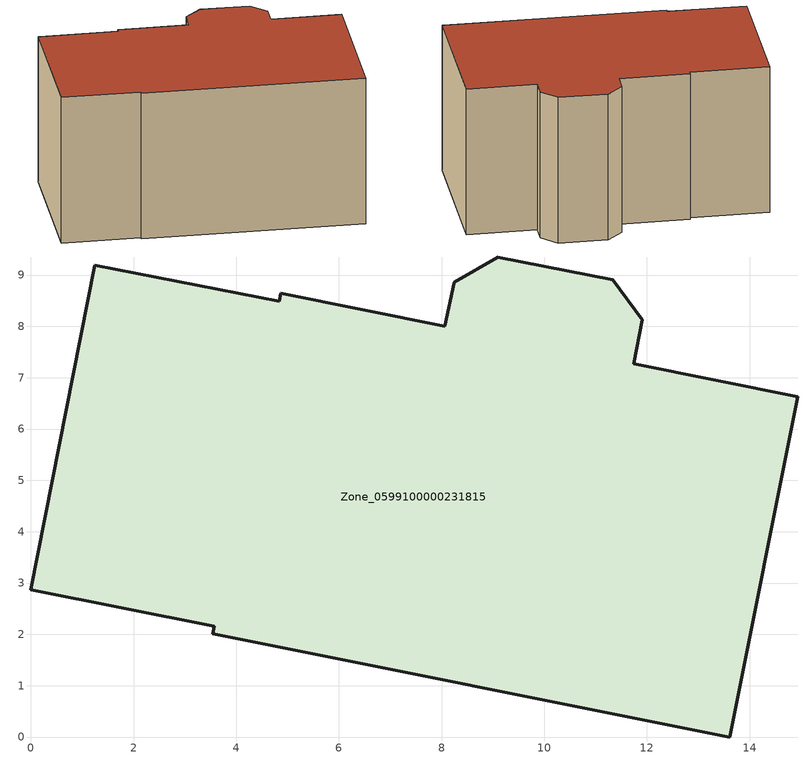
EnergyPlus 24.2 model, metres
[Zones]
Zone_0599100000231815
 floor ground (C_G): 3.57,2.16 0,2.87 1.24,9.19 4.83,8.49 4.86,8.64 8.06,8 8.24,8.86 9.09,9.35 11.33,8.91 11.91,8.13 11.74,7.27 14.93,6.63 13.61,0 3.54,2.01 z0
 wall outside (C_F): 11.74,7.27 11.91,8.13 11.33,8.91 9.09,9.35 8.24,8.86 8.06,8 4.86,8.64 4.83,8.49 1.24,9.19 0,2.87 3.57,2.16 3.54,2.01 13.61,0 14.93,6.63 11.74,7.27 z0:7.29
 roof outside (C_R): 3.54,2.01 13.61,0 14.93,6.63 11.74,7.27 11.91,8.13 11.33,8.91 9.09,9.35 8.24,8.86 8.06,8 4.86,8.64 4.83,8.49 1.24,9.19 0,2.87 3.57,2.16 z7.29
[BUILDING]
Pand.0599100000231815: North Axis=0; Terrain=City; Loads Convergence Tolerance Value=0.04; Temperature Convergence Tolerance Value=0.4; Solar Distribution=FullExterior; Maximum Number of Warmup Days=25; Minimum Number of Warmup Days=1
[Site:Location]
Rotterdam.The.Hague.AP_ZH_NLD Design_Conditions: Latitude=51.96; Longitude=4.45; Time Zone=1; Elevation=-4.5
[SITE:GROUNDTEMPERATURE:BUILDINGSURFACE]
18, 18, 18, 18, 18, 18, 18, 18, 18, 18, 18, 18
[MATERIAL] Thermal Absorptance=0.9; Solar Absorptance=0.7; Visible Absorptance=0.7
Name | Roughness | Thickness | Conductivity | Density | Specific Heat
G.D.1965 | MediumSmooth | 0.15 | 1 | 540 | 1210
F.D.1965 | Rough | 0.3 | 0.857143 | 1920 | 840
R.D.1965 | MediumRough | 0.2 | 0.08 | 1500 | 1000
[CONSTRUCTION]
C_G: G.D.1965
C_F: F.D.1965
C_R: R.D.1965
[ZONE]
Zone_0599100000231815: Type=1; Multiplier=1; Ceiling Height=Autocalculate; Volume=Autocalculate; Floor Area=autocalculate; Part of Total Floor Area=Yes
[ZONEINFILTRATION:DESIGNFLOWRATE]
Infil_Zone_0599100000231815: Zone or ZoneList or Space or SpaceList=Zone_0599100000231815; Schedule=AlwaysOn; Design Flow Rate Calculation Method=Flow/Area; Flow Rate per Floor Area=0.0042; Constant Term Coefficient=1; Temperature Term Coefficient=0; Velocity Term Coefficient=0; Velocity Squared Term Coefficient=0
[HVACTEMPLATE:ZONE:IDEALLOADSAIRSYSTEM]
Zone_0599100000231815: Maximum Heating Supply Air Temperature=50; Minimum Cooling Supply Air Temperature=13; Maximum Heating Supply Air Humidity Ratio=0.0156; Minimum Cooling Supply Air Humidity Ratio=0.0077; Heating Limit=NoLimit; Cooling Limit=NoLimit; Dehumidification Control Type=ConstantSensibleHeatRatio; Cooling Sensible Heat Ratio=0.7; Dehumidification Setpoint=60; Humidification Control Type=None; Humidification Setpoint=30; Outdoor Air Method=None; Outdoor Air Flow Rate per Person=0.00944; Outdoor Air Flow Rate per Zone Floor Area=0; Outdoor Air Flow Rate per Zone=0; Demand Controlled Ventilation Type=None; Outdoor Air Economizer Type=NoEconomizer; Heat Recovery Type=None; Sensible Heat Recovery Effectiveness=0.7; Latent Heat Recovery Effectiveness=0.65
[ZONECONTROL:THERMOSTAT]
ThermostatControl_Zone_0599100000231815: Zone or ZoneList=Zone_0599100000231815; Control Type Schedule=DualSetpointControlType; Control 1=Thermostat_Zone_0599100000231815; Temperature Difference Between Cutout And Setpoint=0
[THERMOSTATSETPOINT:DUALSETPOINT]
Thermostat_Zone_0599100000231815: Heating Setpoint Temperature Schedule=HeatingSetpoint_Zone_0599100000231815; Cooling Setpoint Temperature Schedule=CoolingSetpoint_Zone_0599100000231815
[SCHEDULE:COMPACT]
HeatingSetpoint_Zone_0599100000231815: Through: 12/31, For: AllDays, Until: 24:00, 21
CoolingSetpoint_Zone_0599100000231815: Through: 12/31, For: AllDays, Until: 24:00, 24
DualSetpointControlType: Through: 12/31, For: AllDays, Until: 24:00, 4
AlwaysOn: Through: 12/31, For: AllDays, Until: 24:00, 1
